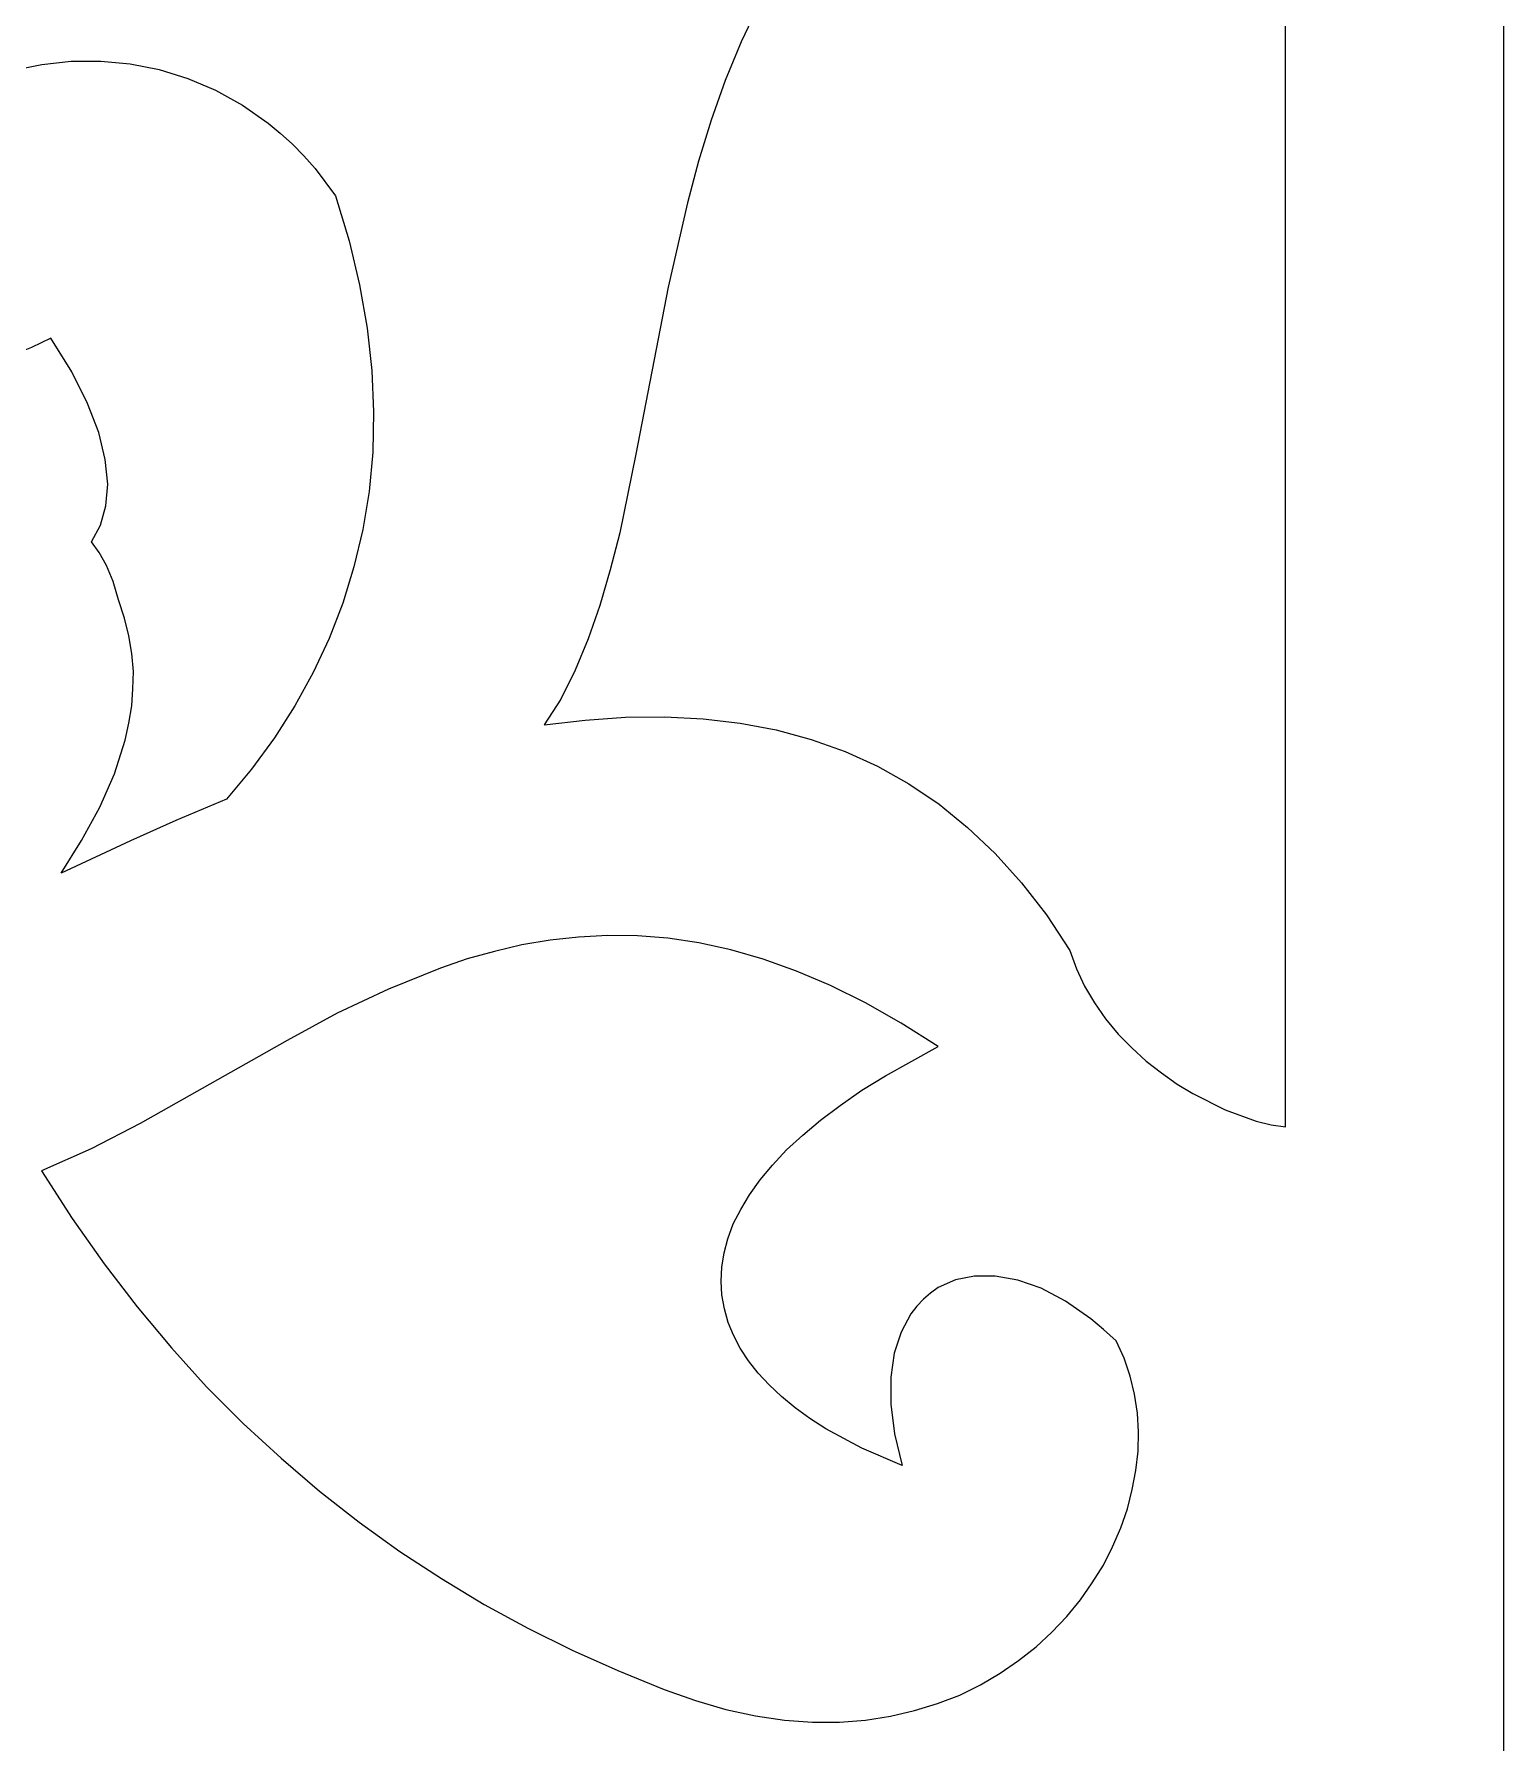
# Model space of a CAD drawing. Header units: centimetres. Extents: x 17.7 to 27.5, y -3.5 to 9.5.
# Drawn here: x 20.954 to 22.265, y 5.881 to 7.405 of the extents above; entities that cross this region are included whole.
import ezdxf

# ---------------------------------------------------------------- set-up
doc = ezdxf.new("R2010")
doc.units = ezdxf.units.CM
doc.header["$MEASUREMENT"] = 0
doc.layers.add('layer 1', color=7, linetype='Continuous')

msp = doc.modelspace()

# ---------------------------------------------------------------- linework, layer by layer
at = {"layer": 'layer 1', "color": 7, "lineweight": 9}
for points, knots in [([(17.71464, 9.5), (17.71464, 9.5), (17.71464, 9.5), (17.71464, 9.5), (17.71464, 9.5), (17.71464, 9.5), (22.26494, 9.5), (22.26494, 9.5), (22.26494, 9.5), (22.26494, 9.5), (22.26494, -3.50002), (22.26494, -3.50002), (22.26494, -3.50002), (22.26494, -3.50002), (17.71464, -3.50002), (17.71464, -3.50002), (17.71464, -3.50002), (17.71464, -3.50002), (17.71464, 9.5), (17.71464, 9.5)], [0, 0, 0, 0, 0.1666667, 0.1666667, 0.1666667, 0.1666667, 0.3333333, 0.3333333, 0.3333333, 0.3333333, 0.5, 0.5, 0.5, 0.5, 0.6666667, 0.6666667, 0.6666667, 0.6666667, 1, 1, 1, 1]), ([(22.0701, 7.64342), (22.0701, 7.64342), (22.0701, 7.64342), (22.0701, 7.64342), (22.0701, 7.64342), (22.0701, 7.64342), (22.0701, 6.43013), (22.0701, 6.43013), (22.0701, 6.43013), (22.0701, 6.43013), (22.05721, 6.43211), (22.05721, 6.43211), (22.05721, 6.43211), (22.05721, 6.43211), (22.044, 6.43541), (22.044, 6.43541), (22.044, 6.43541), (22.044, 6.43541), (22.01627, 6.44533), (22.01627, 6.44533), (22.01627, 6.44533), (22.01627, 6.44533), (21.98754, 6.45985), (21.98754, 6.45985), (21.98754, 6.45985), (21.98754, 6.45985), (21.97333, 6.46843), (21.97333, 6.46843), (21.97333, 6.46843), (21.97333, 6.46843), (21.95946, 6.47834), (21.95946, 6.47834), (21.95946, 6.47834), (21.95946, 6.47834), (21.94592, 6.48892), (21.94592, 6.48892), (21.94592, 6.48892), (21.94592, 6.48892), (21.93305, 6.5008), (21.93305, 6.5008), (21.93305, 6.5008), (21.93305, 6.5008), (21.92082, 6.51303), (21.92082, 6.51303), (21.92082, 6.51303), (21.92082, 6.51303), (21.90961, 6.52657), (21.90961, 6.52657), (21.90961, 6.52657), (21.90961, 6.52657), (21.89969, 6.54076), (21.89969, 6.54076), (21.89969, 6.54076), (21.89969, 6.54076), (21.89078, 6.55561), (21.89078, 6.55561), (21.89078, 6.55561), (21.89078, 6.55561), (21.88351, 6.57115), (21.88351, 6.57115), (21.88351, 6.57115), (21.88351, 6.57115), (21.87757, 6.58765), (21.87757, 6.58765), (21.87757, 6.58765), (21.87757, 6.58765), (21.85676, 6.61935), (21.85676, 6.61935), (21.85676, 6.61935), (21.85676, 6.61935), (21.83464, 6.64808), (21.83464, 6.64808), (21.83464, 6.64808), (21.83464, 6.64808), (21.8112, 6.67417), (21.8112, 6.67417), (21.8112, 6.67417), (21.8112, 6.67417), (21.78643, 6.69729), (21.78643, 6.69729), (21.78643, 6.69729), (21.78643, 6.69729), (21.76099, 6.7181), (21.76099, 6.7181), (21.76099, 6.7181), (21.76099, 6.7181), (21.73391, 6.73626), (21.73391, 6.73626), (21.73391, 6.73626), (21.73391, 6.73626), (21.70617, 6.75212), (21.70617, 6.75212), (21.70617, 6.75212), (21.70617, 6.75212), (21.67712, 6.76499), (21.67712, 6.76499), (21.67712, 6.76499), (21.67712, 6.76499), (21.64673, 6.77589), (21.64673, 6.77589), (21.64673, 6.77589), (21.64673, 6.77589), (21.61569, 6.78447), (21.61569, 6.78447), (21.61569, 6.78447), (21.61569, 6.78447), (21.58365, 6.79041), (21.58365, 6.79041), (21.58365, 6.79041), (21.58365, 6.79041), (21.55063, 6.79437), (21.55063, 6.79437), (21.55063, 6.79437), (21.55063, 6.79437), (21.5163, 6.79603), (21.5163, 6.79603), (21.5163, 6.79603), (21.5163, 6.79603), (21.4813, 6.7957), (21.4813, 6.7957), (21.4813, 6.7957), (21.4813, 6.7957), (21.4453, 6.79305), (21.4453, 6.79305), (21.4453, 6.79305), (21.4453, 6.79305), (21.40864, 6.78878), (21.40864, 6.78878), (21.40864, 6.78878), (21.40864, 6.78878), (21.42349, 6.81189), (21.42349, 6.81189), (21.42349, 6.81189), (21.42349, 6.81189), (21.43637, 6.83763), (21.43637, 6.83763), (21.43637, 6.83763), (21.43637, 6.83763), (21.44793, 6.8657), (21.44793, 6.8657), (21.44793, 6.8657), (21.44793, 6.8657), (21.45818, 6.89544), (21.45818, 6.89544), (21.45818, 6.89544), (21.45818, 6.89544), (21.46741, 6.92713), (21.46741, 6.92713), (21.46741, 6.92713), (21.46741, 6.92713), (21.47601, 6.96015), (21.47601, 6.96015), (21.47601, 6.96015), (21.47601, 6.96015), (21.49053, 7.0305), (21.49053, 7.0305), (21.49053, 7.0305), (21.49053, 7.0305), (21.51926, 7.17943), (21.51926, 7.17943), (21.51926, 7.17943), (21.51926, 7.17943), (21.53644, 7.25473), (21.53644, 7.25473), (21.53644, 7.25473), (21.53644, 7.25473), (21.54634, 7.29171), (21.54634, 7.29171), (21.54634, 7.29171), (21.54634, 7.29171), (21.55757, 7.32837), (21.55757, 7.32837), (21.55757, 7.32837), (21.55757, 7.32837), (21.57011, 7.36369), (21.57011, 7.36369), (21.57011, 7.36369), (21.57011, 7.36369), (21.58432, 7.39838), (21.58432, 7.39838), (21.58432, 7.39838), (21.58432, 7.39838), (21.60017, 7.43139), (21.60017, 7.43139), (21.60017, 7.43139), (21.60017, 7.43139), (21.61834, 7.4631), (21.61834, 7.4631), (21.61834, 7.4631), (21.61834, 7.4631), (21.63848, 7.49316), (21.63848, 7.49316), (21.63848, 7.49316), (21.63848, 7.49316), (21.64971, 7.50735), (21.64971, 7.50735), (21.64971, 7.50735), (21.64971, 7.50735), (21.66127, 7.52089), (21.66127, 7.52089), (21.66127, 7.52089), (21.66127, 7.52089), (21.67381, 7.53411), (21.67381, 7.53411), (21.67381, 7.53411), (21.67381, 7.53411), (21.68669, 7.54665), (21.68669, 7.54665), (21.68669, 7.54665), (21.68669, 7.54665), (21.70056, 7.55855), (21.70056, 7.55855), (21.70056, 7.55855), (21.70056, 7.55855), (21.7151, 7.57009), (21.7151, 7.57009), (21.7151, 7.57009), (21.7151, 7.57009), (21.73027, 7.58067), (21.73027, 7.58067), (21.73027, 7.58067), (21.73027, 7.58067), (21.74647, 7.59057), (21.74647, 7.59057), (21.74647, 7.59057), (21.74647, 7.59057), (21.78114, 7.6084), (21.78114, 7.6084), (21.78114, 7.6084), (21.78114, 7.6084), (21.79962, 7.61632), (21.79962, 7.61632), (21.79962, 7.61632), (21.79962, 7.61632), (21.81945, 7.62326), (21.81945, 7.62326), (21.81945, 7.62326), (21.81945, 7.62326), (21.83991, 7.62955), (21.83991, 7.62955), (21.83991, 7.62955), (21.83991, 7.62955), (21.86105, 7.63482), (21.86105, 7.63482), (21.86105, 7.63482), (21.86105, 7.63482), (21.88351, 7.63911), (21.88351, 7.63911), (21.88351, 7.63911), (21.88351, 7.63911), (21.90695, 7.64275), (21.90695, 7.64275), (21.90695, 7.64275), (21.90695, 7.64275), (21.9314, 7.6454), (21.9314, 7.6454), (21.9314, 7.6454), (21.9314, 7.6454), (21.95682, 7.64705), (21.95682, 7.64705), (21.95682, 7.64705), (21.95682, 7.64705), (21.98357, 7.64771), (21.98357, 7.64771), (21.98357, 7.64771), (21.98357, 7.64771), (22.01131, 7.64736), (22.01131, 7.64736), (22.01131, 7.64736), (22.01131, 7.64736), (22.04004, 7.64573), (22.04004, 7.64573), (22.04004, 7.64573), (22.04004, 7.64573), (22.0701, 7.64342), (22.0701, 7.64342)], [0, 0, 0, 0, 0.0142857, 0.0142857, 0.0142857, 0.0142857, 0.0285714, 0.0285714, 0.0285714, 0.0285714, 0.0428571, 0.0428571, 0.0428571, 0.0428571, 0.0571429, 0.0571429, 0.0571429, 0.0571429, 0.0714286, 0.0714286, 0.0714286, 0.0714286, 0.0857143, 0.0857143, 0.0857143, 0.0857143, 0.1, 0.1, 0.1, 0.1, 0.1142857, 0.1142857, 0.1142857, 0.1142857, 0.1285714, 0.1285714, 0.1285714, 0.1285714, 0.1428571, 0.1428571, 0.1428571, 0.1428571, 0.1571429, 0.1571429, 0.1571429, 0.1571429, 0.1714286, 0.1714286, 0.1714286, 0.1714286, 0.1857143, 0.1857143, 0.1857143, 0.1857143, 0.2, 0.2, 0.2, 0.2, 0.2142857, 0.2142857, 0.2142857, 0.2142857, 0.2285714, 0.2285714, 0.2285714, 0.2285714, 0.2428571, 0.2428571, 0.2428571, 0.2428571, 0.2571429, 0.2571429, 0.2571429, 0.2571429, 0.2714286, 0.2714286, 0.2714286, 0.2714286, 0.2857143, 0.2857143, 0.2857143, 0.2857143, 0.3, 0.3, 0.3, 0.3, 0.3142857, 0.3142857, 0.3142857, 0.3142857, 0.3285714, 0.3285714, 0.3285714, 0.3285714, 0.3428571, 0.3428571, 0.3428571, 0.3428571, 0.3571429, 0.3571429, 0.3571429, 0.3571429, 0.3714286, 0.3714286, 0.3714286, 0.3714286, 0.3857143, 0.3857143, 0.3857143, 0.3857143, 0.4, 0.4, 0.4, 0.4, 0.4142857, 0.4142857, 0.4142857, 0.4142857, 0.4285714, 0.4285714, 0.4285714, 0.4285714, 0.4428571, 0.4428571, 0.4428571, 0.4428571, 0.4571429, 0.4571429, 0.4571429, 0.4571429, 0.4714286, 0.4714286, 0.4714286, 0.4714286, 0.4857143, 0.4857143, 0.4857143, 0.4857143, 0.5, 0.5, 0.5, 0.5, 0.5142857, 0.5142857, 0.5142857, 0.5142857, 0.5285714, 0.5285714, 0.5285714, 0.5285714, 0.5428571, 0.5428571, 0.5428571, 0.5428571, 0.5571429, 0.5571429, 0.5571429, 0.5571429, 0.5714286, 0.5714286, 0.5714286, 0.5714286, 0.5857143, 0.5857143, 0.5857143, 0.5857143, 0.6, 0.6, 0.6, 0.6, 0.6142857, 0.6142857, 0.6142857, 0.6142857, 0.6285714, 0.6285714, 0.6285714, 0.6285714, 0.6428571, 0.6428571, 0.6428571, 0.6428571, 0.6571429, 0.6571429, 0.6571429, 0.6571429, 0.6714286, 0.6714286, 0.6714286, 0.6714286, 0.6857143, 0.6857143, 0.6857143, 0.6857143, 0.7, 0.7, 0.7, 0.7, 0.7142857, 0.7142857, 0.7142857, 0.7142857, 0.7285714, 0.7285714, 0.7285714, 0.7285714, 0.7428571, 0.7428571, 0.7428571, 0.7428571, 0.7571429, 0.7571429, 0.7571429, 0.7571429, 0.7714286, 0.7714286, 0.7714286, 0.7714286, 0.7857143, 0.7857143, 0.7857143, 0.7857143, 0.8, 0.8, 0.8, 0.8, 0.8142857, 0.8142857, 0.8142857, 0.8142857, 0.8285714, 0.8285714, 0.8285714, 0.8285714, 0.8428571, 0.8428571, 0.8428571, 0.8428571, 0.8571429, 0.8571429, 0.8571429, 0.8571429, 0.8714286, 0.8714286, 0.8714286, 0.8714286, 0.8857143, 0.8857143, 0.8857143, 0.8857143, 0.9, 0.9, 0.9, 0.9, 0.9142857, 0.9142857, 0.9142857, 0.9142857, 0.9285714, 0.9285714, 0.9285714, 0.9285714, 0.9428571, 0.9428571, 0.9428571, 0.9428571, 0.9571429, 0.9571429, 0.9571429, 0.9571429, 0.9714286, 0.9714286, 0.9714286, 0.9714286, 1, 1, 1, 1]), ([(21.00475, 6.95223), (21.00475, 6.95223), (21.00475, 6.95223), (21.00475, 6.95223), (21.00475, 6.95223), (21.00475, 6.95223), (21.0117, 6.94265), (21.0117, 6.94265), (21.0117, 6.94265), (21.0117, 6.94265), (21.01797, 6.93109), (21.01797, 6.93109), (21.01797, 6.93109), (21.01797, 6.93109), (21.02391, 6.9169), (21.02391, 6.9169), (21.02391, 6.9169), (21.02391, 6.9169), (21.02887, 6.90038), (21.02887, 6.90038), (21.02887, 6.90038), (21.02887, 6.90038), (21.03416, 6.8842), (21.03416, 6.8842), (21.03416, 6.8842), (21.03416, 6.8842), (21.03812, 6.86836), (21.03812, 6.86836), (21.03812, 6.86836), (21.03812, 6.86836), (21.04075, 6.85251), (21.04075, 6.85251), (21.04075, 6.85251), (21.04075, 6.85251), (21.04208, 6.83665), (21.04208, 6.83665), (21.04208, 6.83665), (21.04208, 6.83665), (21.04175, 6.82112), (21.04175, 6.82112), (21.04175, 6.82112), (21.04175, 6.82112), (21.04075, 6.80593), (21.04075, 6.80593), (21.04075, 6.80593), (21.04075, 6.80593), (21.03812, 6.79041), (21.03812, 6.79041), (21.03812, 6.79041), (21.03812, 6.79041), (21.03481, 6.77524), (21.03481, 6.77524), (21.03481, 6.77524), (21.03481, 6.77524), (21.02524, 6.74518), (21.02524, 6.74518), (21.02524, 6.74518), (21.02524, 6.74518), (21.01202, 6.71545), (21.01202, 6.71545), (21.01202, 6.71545), (21.01202, 6.71545), (20.99585, 6.68573), (20.99585, 6.68573), (20.99585, 6.68573), (20.99585, 6.68573), (20.97767, 6.65667), (20.97767, 6.65667), (20.97767, 6.65667), (20.97767, 6.65667), (21.03943, 6.68541), (21.03943, 6.68541), (21.03943, 6.68541), (21.03943, 6.68541), (21.08005, 6.70356), (21.08005, 6.70356), (21.08005, 6.70356), (21.08005, 6.70356), (21.1253, 6.72272), (21.1253, 6.72272), (21.1253, 6.72272), (21.1253, 6.72272), (21.14741, 6.74947), (21.14741, 6.74947), (21.14741, 6.74947), (21.14741, 6.74947), (21.1679, 6.7772), (21.1679, 6.7772), (21.1679, 6.7772), (21.1679, 6.7772), (21.18605, 6.80593), (21.18605, 6.80593), (21.18605, 6.80593), (21.18605, 6.80593), (21.20257, 6.83567), (21.20257, 6.83567), (21.20257, 6.83567), (21.20257, 6.83567), (21.21677, 6.86605), (21.21677, 6.86605), (21.21677, 6.86605), (21.21677, 6.86605), (21.22898, 6.89742), (21.22898, 6.89742), (21.22898, 6.89742), (21.22898, 6.89742), (21.2389, 6.92978), (21.2389, 6.92978), (21.2389, 6.92978), (21.2389, 6.92978), (21.24682, 6.96313), (21.24682, 6.96313), (21.24682, 6.96313), (21.24682, 6.96313), (21.25244, 6.99714), (21.25244, 6.99714), (21.25244, 6.99714), (21.25244, 6.99714), (21.25573, 7.03214), (21.25573, 7.03214), (21.25573, 7.03214), (21.25573, 7.03214), (21.2564, 7.06814), (21.2564, 7.06814), (21.2564, 7.06814), (21.2564, 7.06814), (21.25475, 7.10514), (21.25475, 7.10514), (21.25475, 7.10514), (21.25475, 7.10514), (21.25078, 7.14278), (21.25078, 7.14278), (21.25078, 7.14278), (21.25078, 7.14278), (21.24384, 7.18141), (21.24384, 7.18141), (21.24384, 7.18141), (21.24384, 7.18141), (21.23461, 7.22072), (21.23461, 7.22072), (21.23461, 7.22072), (21.23461, 7.22072), (21.22238, 7.261), (21.22238, 7.261), (21.22238, 7.261), (21.22238, 7.261), (21.20422, 7.28544), (21.20422, 7.28544), (21.20422, 7.28544), (21.20422, 7.28544), (21.19432, 7.29667), (21.19432, 7.29667), (21.19432, 7.29667), (21.19432, 7.29667), (21.18407, 7.3069), (21.18407, 7.3069), (21.18407, 7.3069), (21.18407, 7.3069), (21.17318, 7.31681), (21.17318, 7.31681), (21.17318, 7.31681), (21.17318, 7.31681), (21.16228, 7.32573), (21.16228, 7.32573), (21.16228, 7.32573), (21.16228, 7.32573), (21.13949, 7.34191), (21.13949, 7.34191), (21.13949, 7.34191), (21.13949, 7.34191), (21.11539, 7.35512), (21.11539, 7.35512), (21.11539, 7.35512), (21.11539, 7.35512), (21.09062, 7.36569), (21.09062, 7.36569), (21.09062, 7.36569), (21.09062, 7.36569), (21.0652, 7.37362), (21.0652, 7.37362), (21.0652, 7.37362), (21.0652, 7.37362), (21.0391, 7.37856), (21.0391, 7.37856), (21.0391, 7.37856), (21.0391, 7.37856), (21.013, 7.38121), (21.013, 7.38121), (21.013, 7.38121), (21.013, 7.38121), (20.9866, 7.38121), (20.9866, 7.38121), (20.9866, 7.38121), (20.9866, 7.38121), (20.9605, 7.37823), (20.9605, 7.37823), (20.9605, 7.37823), (20.9605, 7.37823), (20.93508, 7.37294), (20.93508, 7.37294), (20.93508, 7.37294), (20.93508, 7.37294), (20.90998, 7.36535), (20.90998, 7.36535), (20.90998, 7.36535), (20.90998, 7.36535), (20.88554, 7.35479), (20.88554, 7.35479), (20.88554, 7.35479), (20.88554, 7.35479), (20.86209, 7.34191), (20.86209, 7.34191), (20.86209, 7.34191), (20.86209, 7.34191), (20.8403, 7.32638), (20.8403, 7.32638), (20.8403, 7.32638), (20.8403, 7.32638), (20.8327, 7.3178), (20.8327, 7.3178), (20.8327, 7.3178), (20.8327, 7.3178), (20.82576, 7.30888), (20.82576, 7.30888), (20.82576, 7.30888), (20.82576, 7.30888), (20.81388, 7.28875), (20.81388, 7.28875), (20.81388, 7.28875), (20.81388, 7.28875), (20.80464, 7.26761), (20.80464, 7.26761), (20.80464, 7.26761), (20.80464, 7.26761), (20.79803, 7.24515), (20.79803, 7.24515), (20.79803, 7.24515), (20.79803, 7.24515), (20.7944, 7.22303), (20.7944, 7.22303), (20.7944, 7.22303), (20.7944, 7.22303), (20.79374, 7.2009), (20.79374, 7.2009), (20.79374, 7.2009), (20.79374, 7.2009), (20.79605, 7.17976), (20.79605, 7.17976), (20.79605, 7.17976), (20.79605, 7.17976), (20.80167, 7.16028), (20.80167, 7.16028), (20.80167, 7.16028), (20.80167, 7.16028), (20.81024, 7.14278), (20.81024, 7.14278), (20.81024, 7.14278), (20.81024, 7.14278), (20.81586, 7.13518), (20.81586, 7.13518), (20.81586, 7.13518), (20.81586, 7.13518), (20.82215, 7.12858), (20.82215, 7.12858), (20.82215, 7.12858), (20.82215, 7.12858), (20.8294, 7.1223), (20.8294, 7.1223), (20.8294, 7.1223), (20.8294, 7.1223), (20.83767, 7.11735), (20.83767, 7.11735), (20.83767, 7.11735), (20.83767, 7.11735), (20.84657, 7.11306), (20.84657, 7.11306), (20.84657, 7.11306), (20.84657, 7.11306), (20.85648, 7.11008), (20.85648, 7.11008), (20.85648, 7.11008), (20.85648, 7.11008), (20.86705, 7.10843), (20.86705, 7.10843), (20.86705, 7.10843), (20.86705, 7.10843), (20.87894, 7.10777), (20.87894, 7.10777), (20.87894, 7.10777), (20.87894, 7.10777), (20.8915, 7.10843), (20.8915, 7.10843), (20.8915, 7.10843), (20.8915, 7.10843), (20.90503, 7.11041), (20.90503, 7.11041), (20.90503, 7.11041), (20.90503, 7.11041), (20.91956, 7.11405), (20.91956, 7.11405), (20.91956, 7.11405), (20.91956, 7.11405), (20.93475, 7.11901), (20.93475, 7.11901), (20.93475, 7.11901), (20.93475, 7.11901), (20.95127, 7.1256), (20.95127, 7.1256), (20.95127, 7.1256), (20.95127, 7.1256), (20.96842, 7.13385), (20.96842, 7.13385), (20.96842, 7.13385), (20.96842, 7.13385), (20.98725, 7.10381), (20.98725, 7.10381), (20.98725, 7.10381), (20.98725, 7.10381), (21.00112, 7.07573), (21.00112, 7.07573), (21.00112, 7.07573), (21.00112, 7.07573), (21.01137, 7.04966), (21.01137, 7.04966), (21.01137, 7.04966), (21.01137, 7.04966), (21.01698, 7.02554), (21.01698, 7.02554), (21.01698, 7.02554), (21.01698, 7.02554), (21.01929, 7.00375), (21.01929, 7.00375), (21.01929, 7.00375), (21.01929, 7.00375), (21.01764, 6.98427), (21.01764, 6.98427), (21.01764, 6.98427), (21.01764, 6.98427), (21.01268, 6.96709), (21.01268, 6.96709), (21.01268, 6.96709), (21.01268, 6.96709), (21.00475, 6.95223), (21.00475, 6.95223)], [0, 0, 0, 0, 0.0114943, 0.0114943, 0.0114943, 0.0114943, 0.0229885, 0.0229885, 0.0229885, 0.0229885, 0.0344828, 0.0344828, 0.0344828, 0.0344828, 0.045977, 0.045977, 0.045977, 0.045977, 0.0574713, 0.0574713, 0.0574713, 0.0574713, 0.0689655, 0.0689655, 0.0689655, 0.0689655, 0.0804598, 0.0804598, 0.0804598, 0.0804598, 0.091954, 0.091954, 0.091954, 0.091954, 0.1034483, 0.1034483, 0.1034483, 0.1034483, 0.1149425, 0.1149425, 0.1149425, 0.1149425, 0.1264368, 0.1264368, 0.1264368, 0.1264368, 0.137931, 0.137931, 0.137931, 0.137931, 0.1494253, 0.1494253, 0.1494253, 0.1494253, 0.1609195, 0.1609195, 0.1609195, 0.1609195, 0.1724138, 0.1724138, 0.1724138, 0.1724138, 0.183908, 0.183908, 0.183908, 0.183908, 0.1954023, 0.1954023, 0.1954023, 0.1954023, 0.2068966, 0.2068966, 0.2068966, 0.2068966, 0.2183908, 0.2183908, 0.2183908, 0.2183908, 0.2298851, 0.2298851, 0.2298851, 0.2298851, 0.2413793, 0.2413793, 0.2413793, 0.2413793, 0.2528736, 0.2528736, 0.2528736, 0.2528736, 0.2643678, 0.2643678, 0.2643678, 0.2643678, 0.2758621, 0.2758621, 0.2758621, 0.2758621, 0.2873563, 0.2873563, 0.2873563, 0.2873563, 0.2988506, 0.2988506, 0.2988506, 0.2988506, 0.3103448, 0.3103448, 0.3103448, 0.3103448, 0.3218391, 0.3218391, 0.3218391, 0.3218391, 0.3333333, 0.3333333, 0.3333333, 0.3333333, 0.3448276, 0.3448276, 0.3448276, 0.3448276, 0.3563218, 0.3563218, 0.3563218, 0.3563218, 0.3678161, 0.3678161, 0.3678161, 0.3678161, 0.3793103, 0.3793103, 0.3793103, 0.3793103, 0.3908046, 0.3908046, 0.3908046, 0.3908046, 0.4022989, 0.4022989, 0.4022989, 0.4022989, 0.4137931, 0.4137931, 0.4137931, 0.4137931, 0.4252874, 0.4252874, 0.4252874, 0.4252874, 0.4367816, 0.4367816, 0.4367816, 0.4367816, 0.4482759, 0.4482759, 0.4482759, 0.4482759, 0.4597701, 0.4597701, 0.4597701, 0.4597701, 0.4712644, 0.4712644, 0.4712644, 0.4712644, 0.4827586, 0.4827586, 0.4827586, 0.4827586, 0.4942529, 0.4942529, 0.4942529, 0.4942529, 0.5057471, 0.5057471, 0.5057471, 0.5057471, 0.5172414, 0.5172414, 0.5172414, 0.5172414, 0.5287356, 0.5287356, 0.5287356, 0.5287356, 0.5402299, 0.5402299, 0.5402299, 0.5402299, 0.5517241, 0.5517241, 0.5517241, 0.5517241, 0.5632184, 0.5632184, 0.5632184, 0.5632184, 0.5747126, 0.5747126, 0.5747126, 0.5747126, 0.5862069, 0.5862069, 0.5862069, 0.5862069, 0.5977011, 0.5977011, 0.5977011, 0.5977011, 0.6091954, 0.6091954, 0.6091954, 0.6091954, 0.6206897, 0.6206897, 0.6206897, 0.6206897, 0.6321839, 0.6321839, 0.6321839, 0.6321839, 0.6436782, 0.6436782, 0.6436782, 0.6436782, 0.6551724, 0.6551724, 0.6551724, 0.6551724, 0.6666667, 0.6666667, 0.6666667, 0.6666667, 0.6781609, 0.6781609, 0.6781609, 0.6781609, 0.6896552, 0.6896552, 0.6896552, 0.6896552, 0.7011494, 0.7011494, 0.7011494, 0.7011494, 0.7126437, 0.7126437, 0.7126437, 0.7126437, 0.7241379, 0.7241379, 0.7241379, 0.7241379, 0.7356322, 0.7356322, 0.7356322, 0.7356322, 0.7471264, 0.7471264, 0.7471264, 0.7471264, 0.7586207, 0.7586207, 0.7586207, 0.7586207, 0.7701149, 0.7701149, 0.7701149, 0.7701149, 0.7816092, 0.7816092, 0.7816092, 0.7816092, 0.7931034, 0.7931034, 0.7931034, 0.7931034, 0.8045977, 0.8045977, 0.8045977, 0.8045977, 0.816092, 0.816092, 0.816092, 0.816092, 0.8275862, 0.8275862, 0.8275862, 0.8275862, 0.8390805, 0.8390805, 0.8390805, 0.8390805, 0.8505747, 0.8505747, 0.8505747, 0.8505747, 0.862069, 0.862069, 0.862069, 0.862069, 0.8735632, 0.8735632, 0.8735632, 0.8735632, 0.8850575, 0.8850575, 0.8850575, 0.8850575, 0.8965517, 0.8965517, 0.8965517, 0.8965517, 0.908046, 0.908046, 0.908046, 0.908046, 0.9195402, 0.9195402, 0.9195402, 0.9195402, 0.9310345, 0.9310345, 0.9310345, 0.9310345, 0.9425287, 0.9425287, 0.9425287, 0.9425287, 0.954023, 0.954023, 0.954023, 0.954023, 0.9655172, 0.9655172, 0.9655172, 0.9655172, 0.9770115, 0.9770115, 0.9770115, 0.9770115, 1, 1, 1, 1]), ([(20.96017, 6.39083), (20.96017, 6.39083), (20.96017, 6.39083), (20.96017, 6.39083), (20.96017, 6.39083), (20.96017, 6.39083), (21.00443, 6.41064), (21.00443, 6.41064), (21.00443, 6.41064), (21.00443, 6.41064), (21.04803, 6.4331), (21.04803, 6.4331), (21.04803, 6.4331), (21.04803, 6.4331), (21.13553, 6.48264), (21.13553, 6.48264), (21.13553, 6.48264), (21.13553, 6.48264), (21.17945, 6.5074), (21.17945, 6.5074), (21.17945, 6.5074), (21.17945, 6.5074), (21.22403, 6.53151), (21.22403, 6.53151), (21.22403, 6.53151), (21.22403, 6.53151), (21.26961, 6.55298), (21.26961, 6.55298), (21.26961, 6.55298), (21.26961, 6.55298), (21.31617, 6.57181), (21.31617, 6.57181), (21.31617, 6.57181), (21.31617, 6.57181), (21.33995, 6.58006), (21.33995, 6.58006), (21.33995, 6.58006), (21.33995, 6.58006), (21.36439, 6.58665), (21.36439, 6.58665), (21.36439, 6.58665), (21.36439, 6.58665), (21.38883, 6.59261), (21.38883, 6.59261), (21.38883, 6.59261), (21.38883, 6.59261), (21.41391, 6.5969), (21.41391, 6.5969), (21.41391, 6.5969), (21.41391, 6.5969), (21.43935, 6.59954), (21.43935, 6.59954), (21.43935, 6.59954), (21.43935, 6.59954), (21.46543, 6.60086), (21.46543, 6.60086), (21.46543, 6.60086), (21.46543, 6.60086), (21.49185, 6.60054), (21.49185, 6.60054), (21.49185, 6.60054), (21.49185, 6.60054), (21.51893, 6.59856), (21.51893, 6.59856), (21.51893, 6.59856), (21.51893, 6.59856), (21.54667, 6.59427), (21.54667, 6.59427), (21.54667, 6.59427), (21.54667, 6.59427), (21.57507, 6.5883), (21.57507, 6.5883), (21.57507, 6.5883), (21.57507, 6.5883), (21.60413, 6.57973), (21.60413, 6.57973), (21.60413, 6.57973), (21.60413, 6.57973), (21.63384, 6.56915), (21.63384, 6.56915), (21.63384, 6.56915), (21.63384, 6.56915), (21.66423, 6.55628), (21.66423, 6.55628), (21.66423, 6.55628), (21.66423, 6.55628), (21.69527, 6.54076), (21.69527, 6.54076), (21.69527, 6.54076), (21.69527, 6.54076), (21.72731, 6.52259), (21.72731, 6.52259), (21.72731, 6.52259), (21.72731, 6.52259), (21.76033, 6.5018), (21.76033, 6.5018), (21.76033, 6.5018), (21.76033, 6.5018), (21.71312, 6.4757), (21.71312, 6.4757), (21.71312, 6.4757), (21.71312, 6.4757), (21.69198, 6.46282), (21.69198, 6.46282), (21.69198, 6.46282), (21.69198, 6.46282), (21.67283, 6.44928), (21.67283, 6.44928), (21.67283, 6.44928), (21.67283, 6.44928), (21.65533, 6.43607), (21.65533, 6.43607), (21.65533, 6.43607), (21.65533, 6.43607), (21.63946, 6.42287), (21.63946, 6.42287), (21.63946, 6.42287), (21.63946, 6.42287), (21.62494, 6.40966), (21.62494, 6.40966), (21.62494, 6.40966), (21.62494, 6.40966), (21.61238, 6.39612), (21.61238, 6.39612), (21.61238, 6.39612), (21.61238, 6.39612), (21.60149, 6.38291), (21.60149, 6.38291), (21.60149, 6.38291), (21.60149, 6.38291), (21.59192, 6.3697), (21.59192, 6.3697), (21.59192, 6.3697), (21.59192, 6.3697), (21.58399, 6.35648), (21.58399, 6.35648), (21.58399, 6.35648), (21.58399, 6.35648), (21.57738, 6.3436), (21.57738, 6.3436), (21.57738, 6.3436), (21.57738, 6.3436), (21.57244, 6.33041), (21.57244, 6.33041), (21.57244, 6.33041), (21.57244, 6.33041), (21.56913, 6.31785), (21.56913, 6.31785), (21.56913, 6.31785), (21.56913, 6.31785), (21.56715, 6.30498), (21.56715, 6.30498), (21.56715, 6.30498), (21.56715, 6.30498), (21.56648, 6.29242), (21.56648, 6.29242), (21.56648, 6.29242), (21.56648, 6.29242), (21.56715, 6.28021), (21.56715, 6.28021), (21.56715, 6.28021), (21.56715, 6.28021), (21.56946, 6.26798), (21.56946, 6.26798), (21.56946, 6.26798), (21.56946, 6.26798), (21.57276, 6.25577), (21.57276, 6.25577), (21.57276, 6.25577), (21.57276, 6.25577), (21.57771, 6.24421), (21.57771, 6.24421), (21.57771, 6.24421), (21.57771, 6.24421), (21.58365, 6.23265), (21.58365, 6.23265), (21.58365, 6.23265), (21.58365, 6.23265), (21.59092, 6.22142), (21.59092, 6.22142), (21.59092, 6.22142), (21.59092, 6.22142), (21.59952, 6.21052), (21.59952, 6.21052), (21.59952, 6.21052), (21.59952, 6.21052), (21.60942, 6.19996), (21.60942, 6.19996), (21.60942, 6.19996), (21.60942, 6.19996), (21.6203, 6.18973), (21.6203, 6.18973), (21.6203, 6.18973), (21.6203, 6.18973), (21.63254, 6.17948), (21.63254, 6.17948), (21.63254, 6.17948), (21.63254, 6.17948), (21.64575, 6.1699), (21.64575, 6.1699), (21.64575, 6.1699), (21.64575, 6.1699), (21.65994, 6.16067), (21.65994, 6.16067), (21.65994, 6.16067), (21.65994, 6.16067), (21.69198, 6.14349), (21.69198, 6.14349), (21.69198, 6.14349), (21.69198, 6.14349), (21.72797, 6.12797), (21.72797, 6.12797), (21.72797, 6.12797), (21.72797, 6.12797), (21.72137, 6.15636), (21.72137, 6.15636), (21.72137, 6.15636), (21.72137, 6.15636), (21.71806, 6.18278), (21.71806, 6.18278), (21.71806, 6.18278), (21.71806, 6.18278), (21.71806, 6.2069), (21.71806, 6.2069), (21.71806, 6.2069), (21.71806, 6.2069), (21.72104, 6.22836), (21.72104, 6.22836), (21.72104, 6.22836), (21.72104, 6.22836), (21.72731, 6.24717), (21.72731, 6.24717), (21.72731, 6.24717), (21.72731, 6.24717), (21.73589, 6.26336), (21.73589, 6.26336), (21.73589, 6.26336), (21.73589, 6.26336), (21.74118, 6.27029), (21.74118, 6.27029), (21.74118, 6.27029), (21.74118, 6.27029), (21.74712, 6.27658), (21.74712, 6.27658), (21.74712, 6.27658), (21.74712, 6.27658), (21.75339, 6.28186), (21.75339, 6.28186), (21.75339, 6.28186), (21.75339, 6.28186), (21.76033, 6.28681), (21.76033, 6.28681), (21.76033, 6.28681), (21.76033, 6.28681), (21.77552, 6.29375), (21.77552, 6.29375), (21.77552, 6.29375), (21.77552, 6.29375), (21.7927, 6.29706), (21.7927, 6.29706), (21.7927, 6.29706), (21.7927, 6.29706), (21.8112, 6.29706), (21.8112, 6.29706), (21.8112, 6.29706), (21.8112, 6.29706), (21.83134, 6.29341), (21.83134, 6.29341), (21.83134, 6.29341), (21.83134, 6.29341), (21.85214, 6.28615), (21.85214, 6.28615), (21.85214, 6.28615), (21.85214, 6.28615), (21.87393, 6.2746), (21.87393, 6.2746), (21.87393, 6.2746), (21.87393, 6.2746), (21.8964, 6.25907), (21.8964, 6.25907), (21.8964, 6.25907), (21.8964, 6.25907), (21.90761, 6.2495), (21.90761, 6.2495), (21.90761, 6.2495), (21.90761, 6.2495), (21.91917, 6.23925), (21.91917, 6.23925), (21.91917, 6.23925), (21.91917, 6.23925), (21.92611, 6.22373), (21.92611, 6.22373), (21.92611, 6.22373), (21.92611, 6.22373), (21.9314, 6.20788), (21.9314, 6.20788), (21.9314, 6.20788), (21.9314, 6.20788), (21.93536, 6.19171), (21.93536, 6.19171), (21.93536, 6.19171), (21.93536, 6.19171), (21.938, 6.17486), (21.938, 6.17486), (21.938, 6.17486), (21.938, 6.17486), (21.93899, 6.15801), (21.93899, 6.15801), (21.93899, 6.15801), (21.93899, 6.15801), (21.93867, 6.14084), (21.93867, 6.14084), (21.93867, 6.14084), (21.93867, 6.14084), (21.93667, 6.12366), (21.93667, 6.12366), (21.93667, 6.12366), (21.93667, 6.12366), (21.93338, 6.10651), (21.93338, 6.10651), (21.93338, 6.10651), (21.93338, 6.10651), (21.92909, 6.08934), (21.92909, 6.08934), (21.92909, 6.08934), (21.92909, 6.08934), (21.92315, 6.07249), (21.92315, 6.07249), (21.92315, 6.07249), (21.92315, 6.07249), (21.91588, 6.05564), (21.91588, 6.05564), (21.91588, 6.05564), (21.91588, 6.05564), (21.90761, 6.03913), (21.90761, 6.03913), (21.90761, 6.03913), (21.90761, 6.03913), (21.8977, 6.02327), (21.8977, 6.02327), (21.8977, 6.02327), (21.8977, 6.02327), (21.88715, 6.00808), (21.88715, 6.00808), (21.88715, 6.00808), (21.88715, 6.00808), (21.87492, 5.99324), (21.87492, 5.99324), (21.87492, 5.99324), (21.87492, 5.99324), (21.86172, 5.97935), (21.86172, 5.97935), (21.86172, 5.97935), (21.86172, 5.97935), (21.84751, 5.96616), (21.84751, 5.96616), (21.84751, 5.96616), (21.84751, 5.96616), (21.83199, 5.95393), (21.83199, 5.95393), (21.83199, 5.95393), (21.83199, 5.95393), (21.81549, 5.94271), (21.81549, 5.94271), (21.81549, 5.94271), (21.81549, 5.94271), (21.79799, 5.93246), (21.79799, 5.93246), (21.79799, 5.93246), (21.79799, 5.93246), (21.77949, 5.92323), (21.77949, 5.92323), (21.77949, 5.92323), (21.77949, 5.92323), (21.75968, 5.91562), (21.75968, 5.91562), (21.75968, 5.91562), (21.75968, 5.91562), (21.73919, 5.90935), (21.73919, 5.90935), (21.73919, 5.90935), (21.73919, 5.90935), (21.71773, 5.9044), (21.71773, 5.9044), (21.71773, 5.9044), (21.71773, 5.9044), (21.69527, 5.90077), (21.69527, 5.90077), (21.69527, 5.90077), (21.69527, 5.90077), (21.67216, 5.89911), (21.67216, 5.89911), (21.67216, 5.89911), (21.67216, 5.89911), (21.64806, 5.89911), (21.64806, 5.89911), (21.64806, 5.89911), (21.64806, 5.89911), (21.62296, 5.90077), (21.62296, 5.90077), (21.62296, 5.90077), (21.62296, 5.90077), (21.59719, 5.90473), (21.59719, 5.90473), (21.59719, 5.90473), (21.59719, 5.90473), (21.57078, 5.91035), (21.57078, 5.91035), (21.57078, 5.91035), (21.57078, 5.91035), (21.5437, 5.91827), (21.5437, 5.91827), (21.5437, 5.91827), (21.5437, 5.91827), (21.51563, 5.92817), (21.51563, 5.92817), (21.51563, 5.92817), (21.51563, 5.92817), (21.47435, 5.94502), (21.47435, 5.94502), (21.47435, 5.94502), (21.47435, 5.94502), (21.43374, 5.96318), (21.43374, 5.96318), (21.43374, 5.96318), (21.43374, 5.96318), (21.3941, 5.983), (21.3941, 5.983), (21.3941, 5.983), (21.3941, 5.983), (21.35514, 6.00412), (21.35514, 6.00412), (21.35514, 6.00412), (21.35514, 6.00412), (21.31716, 6.02724), (21.31716, 6.02724), (21.31716, 6.02724), (21.31716, 6.02724), (21.27985, 6.05135), (21.27985, 6.05135), (21.27985, 6.05135), (21.27985, 6.05135), (21.24352, 6.07743), (21.24352, 6.07743), (21.24352, 6.07743), (21.24352, 6.07743), (21.20819, 6.10518), (21.20819, 6.10518), (21.20819, 6.10518), (21.20819, 6.10518), (21.17384, 6.13457), (21.17384, 6.13457), (21.17384, 6.13457), (21.17384, 6.13457), (21.14016, 6.16561), (21.14016, 6.16561), (21.14016, 6.16561), (21.14016, 6.16561), (21.10745, 6.19831), (21.10745, 6.19831), (21.10745, 6.19831), (21.10745, 6.19831), (21.07609, 6.23298), (21.07609, 6.23298), (21.07609, 6.23298), (21.07609, 6.23298), (21.04537, 6.26963), (21.04537, 6.26963), (21.04537, 6.26963), (21.04537, 6.26963), (21.01599, 6.30795), (21.01599, 6.30795), (21.01599, 6.30795), (21.01599, 6.30795), (20.98758, 6.34856), (20.98758, 6.34856), (20.98758, 6.34856), (20.98758, 6.34856), (20.96017, 6.39083), (20.96017, 6.39083)], [0, 0, 0, 0, 0.0082645, 0.0082645, 0.0082645, 0.0082645, 0.0165289, 0.0165289, 0.0165289, 0.0165289, 0.0247934, 0.0247934, 0.0247934, 0.0247934, 0.0330579, 0.0330579, 0.0330579, 0.0330579, 0.0413223, 0.0413223, 0.0413223, 0.0413223, 0.0495868, 0.0495868, 0.0495868, 0.0495868, 0.0578512, 0.0578512, 0.0578512, 0.0578512, 0.0661157, 0.0661157, 0.0661157, 0.0661157, 0.0743802, 0.0743802, 0.0743802, 0.0743802, 0.0826446, 0.0826446, 0.0826446, 0.0826446, 0.0909091, 0.0909091, 0.0909091, 0.0909091, 0.0991736, 0.0991736, 0.0991736, 0.0991736, 0.107438, 0.107438, 0.107438, 0.107438, 0.1157025, 0.1157025, 0.1157025, 0.1157025, 0.1239669, 0.1239669, 0.1239669, 0.1239669, 0.1322314, 0.1322314, 0.1322314, 0.1322314, 0.1404959, 0.1404959, 0.1404959, 0.1404959, 0.1487603, 0.1487603, 0.1487603, 0.1487603, 0.1570248, 0.1570248, 0.1570248, 0.1570248, 0.1652893, 0.1652893, 0.1652893, 0.1652893, 0.1735537, 0.1735537, 0.1735537, 0.1735537, 0.1818182, 0.1818182, 0.1818182, 0.1818182, 0.1900826, 0.1900826, 0.1900826, 0.1900826, 0.1983471, 0.1983471, 0.1983471, 0.1983471, 0.2066116, 0.2066116, 0.2066116, 0.2066116, 0.214876, 0.214876, 0.214876, 0.214876, 0.2231405, 0.2231405, 0.2231405, 0.2231405, 0.231405, 0.231405, 0.231405, 0.231405, 0.2396694, 0.2396694, 0.2396694, 0.2396694, 0.2479339, 0.2479339, 0.2479339, 0.2479339, 0.2561983, 0.2561983, 0.2561983, 0.2561983, 0.2644628, 0.2644628, 0.2644628, 0.2644628, 0.2727273, 0.2727273, 0.2727273, 0.2727273, 0.2809917, 0.2809917, 0.2809917, 0.2809917, 0.2892562, 0.2892562, 0.2892562, 0.2892562, 0.2975207, 0.2975207, 0.2975207, 0.2975207, 0.3057851, 0.3057851, 0.3057851, 0.3057851, 0.3140496, 0.3140496, 0.3140496, 0.3140496, 0.322314, 0.322314, 0.322314, 0.322314, 0.3305785, 0.3305785, 0.3305785, 0.3305785, 0.338843, 0.338843, 0.338843, 0.338843, 0.3471074, 0.3471074, 0.3471074, 0.3471074, 0.3553719, 0.3553719, 0.3553719, 0.3553719, 0.3636364, 0.3636364, 0.3636364, 0.3636364, 0.3719008, 0.3719008, 0.3719008, 0.3719008, 0.3801653, 0.3801653, 0.3801653, 0.3801653, 0.3884298, 0.3884298, 0.3884298, 0.3884298, 0.3966942, 0.3966942, 0.3966942, 0.3966942, 0.4049587, 0.4049587, 0.4049587, 0.4049587, 0.4132231, 0.4132231, 0.4132231, 0.4132231, 0.4214876, 0.4214876, 0.4214876, 0.4214876, 0.4297521, 0.4297521, 0.4297521, 0.4297521, 0.4380165, 0.4380165, 0.4380165, 0.4380165, 0.446281, 0.446281, 0.446281, 0.446281, 0.4545455, 0.4545455, 0.4545455, 0.4545455, 0.4628099, 0.4628099, 0.4628099, 0.4628099, 0.4710744, 0.4710744, 0.4710744, 0.4710744, 0.4793388, 0.4793388, 0.4793388, 0.4793388, 0.4876033, 0.4876033, 0.4876033, 0.4876033, 0.4958678, 0.4958678, 0.4958678, 0.4958678, 0.5041322, 0.5041322, 0.5041322, 0.5041322, 0.5123967, 0.5123967, 0.5123967, 0.5123967, 0.5206612, 0.5206612, 0.5206612, 0.5206612, 0.5289256, 0.5289256, 0.5289256, 0.5289256, 0.5371901, 0.5371901, 0.5371901, 0.5371901, 0.5454545, 0.5454545, 0.5454545, 0.5454545, 0.553719, 0.553719, 0.553719, 0.553719, 0.5619835, 0.5619835, 0.5619835, 0.5619835, 0.5702479, 0.5702479, 0.5702479, 0.5702479, 0.5785124, 0.5785124, 0.5785124, 0.5785124, 0.5867769, 0.5867769, 0.5867769, 0.5867769, 0.5950413, 0.5950413, 0.5950413, 0.5950413, 0.6033058, 0.6033058, 0.6033058, 0.6033058, 0.6115702, 0.6115702, 0.6115702, 0.6115702, 0.6198347, 0.6198347, 0.6198347, 0.6198347, 0.6280992, 0.6280992, 0.6280992, 0.6280992, 0.6363636, 0.6363636, 0.6363636, 0.6363636, 0.6446281, 0.6446281, 0.6446281, 0.6446281, 0.6528926, 0.6528926, 0.6528926, 0.6528926, 0.661157, 0.661157, 0.661157, 0.661157, 0.6694215, 0.6694215, 0.6694215, 0.6694215, 0.677686, 0.677686, 0.677686, 0.677686, 0.6859504, 0.6859504, 0.6859504, 0.6859504, 0.6942149, 0.6942149, 0.6942149, 0.6942149, 0.7024793, 0.7024793, 0.7024793, 0.7024793, 0.7107438, 0.7107438, 0.7107438, 0.7107438, 0.7190083, 0.7190083, 0.7190083, 0.7190083, 0.7272727, 0.7272727, 0.7272727, 0.7272727, 0.7355372, 0.7355372, 0.7355372, 0.7355372, 0.7438017, 0.7438017, 0.7438017, 0.7438017, 0.7520661, 0.7520661, 0.7520661, 0.7520661, 0.7603306, 0.7603306, 0.7603306, 0.7603306, 0.768595, 0.768595, 0.768595, 0.768595, 0.7768595, 0.7768595, 0.7768595, 0.7768595, 0.785124, 0.785124, 0.785124, 0.785124, 0.7933884, 0.7933884, 0.7933884, 0.7933884, 0.8016529, 0.8016529, 0.8016529, 0.8016529, 0.8099174, 0.8099174, 0.8099174, 0.8099174, 0.8181818, 0.8181818, 0.8181818, 0.8181818, 0.8264463, 0.8264463, 0.8264463, 0.8264463, 0.8347107, 0.8347107, 0.8347107, 0.8347107, 0.8429752, 0.8429752, 0.8429752, 0.8429752, 0.8512397, 0.8512397, 0.8512397, 0.8512397, 0.8595041, 0.8595041, 0.8595041, 0.8595041, 0.8677686, 0.8677686, 0.8677686, 0.8677686, 0.8760331, 0.8760331, 0.8760331, 0.8760331, 0.8842975, 0.8842975, 0.8842975, 0.8842975, 0.892562, 0.892562, 0.892562, 0.892562, 0.9008264, 0.9008264, 0.9008264, 0.9008264, 0.9090909, 0.9090909, 0.9090909, 0.9090909, 0.9173554, 0.9173554, 0.9173554, 0.9173554, 0.9256198, 0.9256198, 0.9256198, 0.9256198, 0.9338843, 0.9338843, 0.9338843, 0.9338843, 0.9421488, 0.9421488, 0.9421488, 0.9421488, 0.9504132, 0.9504132, 0.9504132, 0.9504132, 0.9586777, 0.9586777, 0.9586777, 0.9586777, 0.9669421, 0.9669421, 0.9669421, 0.9669421, 0.9752066, 0.9752066, 0.9752066, 0.9752066, 0.9834711, 0.9834711, 0.9834711, 0.9834711, 1, 1, 1, 1])]:
    msp.add_open_spline(points, degree=3, knots=knots, dxfattribs=at)

doc.saveas('drawing.dxf')
